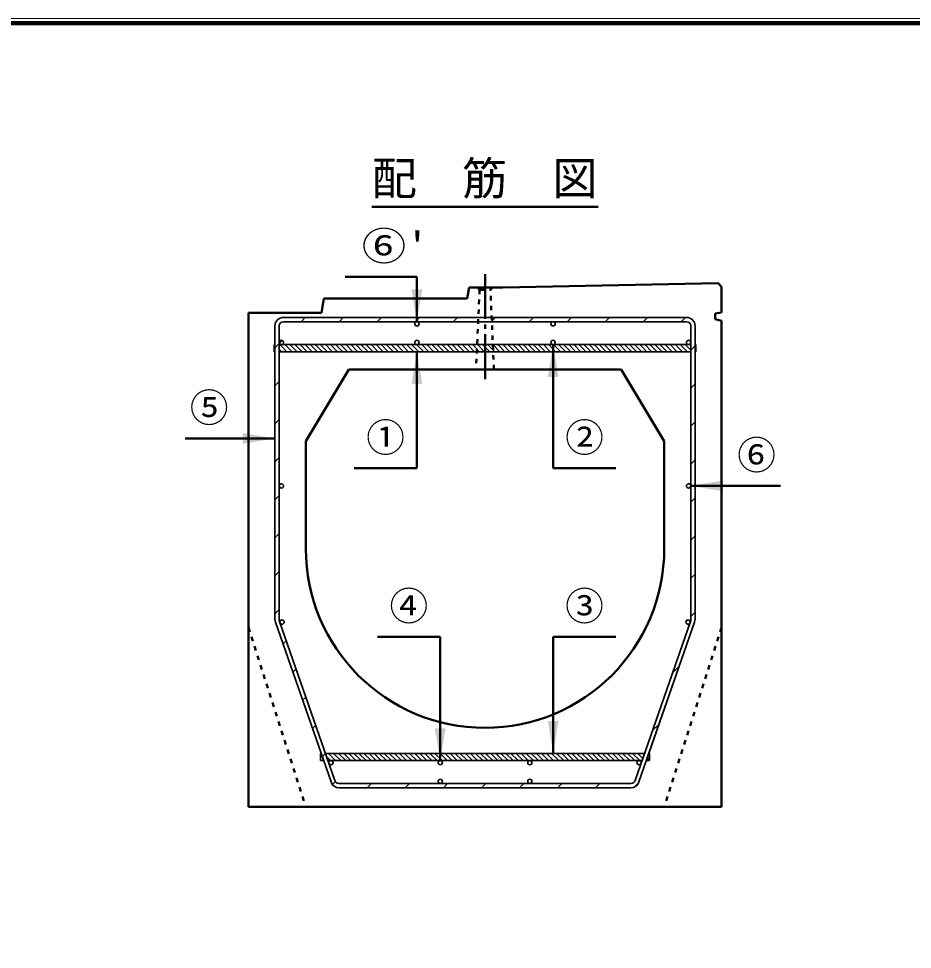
# Model space of a CAD drawing. Units: millimetres, scale not verified. Extents: x 100 to 4105, y 100 to 2870.
# Drawn here: x 1097 to 2095, y 1832 to 2870 of the extents above; entities that cross this region are included whole.
import ezdxf
from ezdxf.enums import TextEntityAlignment as Align

# ---------------------------------------------------------------- set-up
doc = ezdxf.new("R2010")
doc.units = ezdxf.units.MM
doc.header["$LTSCALE"] = 5
doc.linetypes.add('USER1', pattern=[2.2, 1, -1.2])
doc.linetypes.add('USER2', pattern=[13.4, 10, -1.2, 1, -1.2])
doc.layers.add('V-nasSTD', color=7, linetype='Continuous', lineweight=50)
doc.styles.add('ＭＳ ゴシック', font='')
doc.styles.get('ＭＳ ゴシック').set_extended_font_data('MS Gothic')

msp = doc.modelspace()

# ---------------------------------------------------------------- hatches: boundary and pattern name
at = {"layer": 'V-nasSTD'}
for points in [[(1535.746, 2567.886), (1541.746, 2531.886), (1547.746, 2567.886)], [(1699.746, 2470.286), (1693.746, 2506.286), (1687.746, 2470.286)], [(1535.746, 2462.286), (1541.746, 2498.286), (1547.746, 2462.286)], [(1347.346, 2395.604), (1383.346, 2401.604), (1347.346, 2407.604)], [(1883.346, 2342.686), (1847.346, 2348.686), (1883.346, 2354.686)], [(1561.746, 2078.286), (1567.746, 2042.286), (1573.746, 2078.286)], [(1699.746, 2086.286), (1693.746, 2050.286), (1687.746, 2086.286)]]:
    msp.add_hatch(color=256, dxfattribs=at).paths.add_polyline_path(points)

# ---------------------------------------------------------------- linework, layer by layer
at = {"layer": 'V-nasSTD', "lineweight": 100}
msp.add_line((4100, 2865), (105, 2865), dxfattribs=at)
at = {"layer": 'V-nasSTD'}
for p, q in [((1491.343, 2659.886), (1744.149, 2659.886)), ((1541.746, 2581.886), (1461.746, 2581.886)), ((1541.746, 2581.886), (1541.746, 2531.886)), ((1597.746, 2557.886), (1600.146, 2569.886)), ((1600.146, 2569.886), (1637.746, 2569.886)), ((1637.746, 2569.886), (1877.746, 2574.686)), ((1877.746, 2574.686), (1881.746, 2570.686)), ((1881.746, 2542.286), (1881.746, 2570.686)), ((1437.746, 2557.886), (1435.346, 2541.886)), ((1437.746, 2557.886), (1597.746, 2557.886)), ((1353.746, 1990.686), (1353.746, 2541.886)), ((1353.746, 2541.886), (1435.346, 2541.886)), ((1874.546, 2541.086), (1881.746, 2542.286)), ((1874.546, 2534.686), (1874.546, 2541.086)), ((1881.746, 2532.686), (1874.546, 2534.686)), ((1881.746, 1990.686), (1881.746, 2532.686)), ((1693.746, 2368.286), (1693.746, 2506.286)), ((1541.746, 2368.286), (1541.746, 2498.286)), ((1465.746, 2478.686), (1417.746, 2398.686)), ((1769.746, 2478.686), (1465.746, 2478.686)), ((1769.746, 2478.686), (1817.746, 2398.686)), ((1283.346, 2401.604), (1383.346, 2401.604)), ((1417.746, 2398.686), (1417.746, 2278.686)), ((1817.746, 2278.686), (1817.746, 2398.686)), ((1541.746, 2368.286), (1471.746, 2368.286)), ((1693.746, 2368.286), (1763.746, 2368.286)), ((1947.346, 2348.686), (1847.346, 2348.686)), ((1497.746, 2180.286), (1567.746, 2180.286)), ((1567.746, 2180.286), (1567.746, 2042.286)), ((1693.746, 2180.286), (1693.746, 2050.286)), ((1763.746, 2180.286), (1693.746, 2180.286)), ((1353.746, 1990.686), (1881.746, 1990.686))]:
    msp.add_line(p, q, dxfattribs=at)
at = {"layer": 'V-nasSTD', "linetype": 'USER2'}
msp.add_line((1617.746, 2584.886), (1617.746, 2463.686), dxfattribs=at)
at = {"layer": 'V-nasSTD', "linetype": 'USER1'}
for p, q in [((1611.746, 2567.486), (1607.746, 2478.686)), ((1611.746, 2567.486), (1609.346, 2569.886)), ((1611.746, 2567.486), (1623.746, 2567.486)), ((1623.746, 2567.486), (1626.146, 2569.886)), ((1627.746, 2478.686), (1623.746, 2567.486)), ((1353.746, 2190.686), (1417.746, 1990.686)), ((1881.746, 2190.686), (1817.746, 1990.686))]:
    msp.add_line(p, q, dxfattribs=at)
at = {"layer": 'V-nasSTD', "lineweight": 35}
for p, q in [((1392.946, 2536.686), (1842.546, 2536.686)), ((1417.225, 2536.686), (1412.425, 2531.886)), ((1459.651, 2536.686), (1454.851, 2531.886)), ((1502.078, 2536.686), (1497.278, 2531.886)), ((1544.504, 2536.686), (1539.704, 2531.886)), ((1586.93, 2536.686), (1582.13, 2531.886)), ((1629.357, 2536.686), (1624.557, 2531.886)), ((1671.783, 2536.686), (1666.983, 2531.886)), ((1714.21, 2536.686), (1709.41, 2531.886)), ((1756.636, 2536.686), (1751.836, 2531.886)), ((1799.062, 2536.686), (1794.262, 2531.886)), ((1841.489, 2536.686), (1836.689, 2531.886)), ((1383.346, 2527.086), (1383.346, 2199.908)), ((1388.146, 2527.086), (1388.146, 2199.097)), ((1388.146, 2199.097), (1388.146, 2527.086)), ((1842.546, 2531.886), (1392.946, 2531.886)), ((1392.946, 2531.886), (1842.546, 2531.886)), ((1847.346, 2199.097), (1847.346, 2527.086)), ((1847.346, 2527.086), (1847.346, 2199.097)), ((1852.146, 2199.908), (1852.146, 2527.086)), ((1382.546, 2506.286), (1382.546, 2498.286)), ((1383.346, 2506.286), (1382.546, 2506.286)), ((1383.346, 2506.286), (1382.546, 2506.286)), ((1382.546, 2506.286), (1382.546, 2498.286)), ((1383.064, 2506.286), (1383.346, 2506.004)), ((1388.146, 2507.607), (1383.346, 2502.807)), ((1847.346, 2506.286), (1388.146, 2506.286)), ((1388.146, 2506.286), (1390.546, 2506.286)), ((1391.449, 2510.91), (1388.322, 2507.783)), ((1388.721, 2506.286), (1396.721, 2498.286)), ((1390.546, 2506.286), (1541.746, 2506.286)), ((1394.378, 2506.286), (1402.378, 2498.286)), ((1400.034, 2506.286), (1408.034, 2498.286)), ((1405.691, 2506.286), (1413.691, 2498.286)), ((1411.348, 2506.286), (1419.348, 2498.286)), ((1417.005, 2506.286), (1425.005, 2498.286)), ((1422.662, 2506.286), (1430.662, 2498.286)), ((1428.319, 2506.286), (1436.319, 2498.286)), ((1433.976, 2506.286), (1441.976, 2498.286)), ((1439.632, 2506.286), (1447.632, 2498.286)), ((1445.289, 2506.286), (1453.289, 2498.286)), ((1450.946, 2506.286), (1458.946, 2498.286)), ((1456.603, 2506.286), (1464.603, 2498.286)), ((1462.26, 2506.286), (1470.26, 2498.286)), ((1467.917, 2506.286), (1475.917, 2498.286)), ((1473.574, 2506.286), (1481.574, 2498.286)), ((1479.23, 2506.286), (1487.23, 2498.286)), ((1484.887, 2506.286), (1492.887, 2498.286)), ((1490.544, 2506.286), (1498.544, 2498.286)), ((1496.201, 2506.286), (1504.201, 2498.286)), ((1501.858, 2506.286), (1509.858, 2498.286)), ((1507.515, 2506.286), (1515.515, 2498.286)), ((1513.172, 2506.286), (1521.172, 2498.286)), ((1518.828, 2506.286), (1526.828, 2498.286)), ((1524.485, 2506.286), (1532.485, 2498.286)), ((1530.142, 2506.286), (1538.142, 2498.286)), ((1535.799, 2506.286), (1543.799, 2498.286)), ((1541.456, 2506.286), (1549.456, 2498.286)), ((1541.746, 2506.286), (1609.259, 2506.286)), ((1547.113, 2506.286), (1555.113, 2498.286)), ((1552.77, 2506.286), (1560.77, 2498.286)), ((1558.426, 2506.286), (1566.426, 2498.286)), ((1564.083, 2506.286), (1572.083, 2498.286)), ((1569.74, 2506.286), (1577.74, 2498.286)), ((1575.397, 2506.286), (1583.397, 2498.286)), ((1581.054, 2506.286), (1589.054, 2498.286)), ((1586.711, 2506.286), (1594.711, 2498.286)), ((1592.368, 2506.286), (1600.368, 2498.286)), ((1598.024, 2506.286), (1606.024, 2498.286)), ((1603.681, 2506.286), (1611.681, 2498.286)), ((1609.259, 2506.286), (1617.746, 2506.286)), ((1609.338, 2506.286), (1617.338, 2498.286)), ((1614.995, 2506.286), (1622.995, 2498.286)), ((1617.746, 2506.286), (1626.233, 2506.286)), ((1620.652, 2506.286), (1628.652, 2498.286)), ((1626.233, 2506.286), (1693.746, 2506.286)), ((1626.309, 2506.286), (1634.309, 2498.286)), ((1631.966, 2506.286), (1639.966, 2498.286)), ((1637.622, 2506.286), (1645.622, 2498.286)), ((1643.279, 2506.286), (1651.279, 2498.286)), ((1648.936, 2506.286), (1656.936, 2498.286)), ((1654.593, 2506.286), (1662.593, 2498.286)), ((1660.25, 2506.286), (1668.25, 2498.286)), ((1665.907, 2506.286), (1673.907, 2498.286)), ((1671.564, 2506.286), (1679.564, 2498.286)), ((1677.22, 2506.286), (1685.22, 2498.286)), ((1682.877, 2506.286), (1690.877, 2498.286)), ((1688.534, 2506.286), (1696.534, 2498.286)), ((1693.746, 2506.286), (1844.946, 2506.286)), ((1694.191, 2506.286), (1702.191, 2498.286)), ((1699.848, 2506.286), (1707.848, 2498.286)), ((1705.505, 2506.286), (1713.505, 2498.286)), ((1711.161, 2506.286), (1719.161, 2498.286)), ((1716.818, 2506.286), (1724.818, 2498.286)), ((1722.475, 2506.286), (1730.475, 2498.286)), ((1728.132, 2506.286), (1736.132, 2498.286)), ((1733.789, 2506.286), (1741.789, 2498.286)), ((1739.446, 2506.286), (1747.446, 2498.286)), ((1745.103, 2506.286), (1753.103, 2498.286)), ((1750.759, 2506.286), (1758.759, 2498.286)), ((1756.416, 2506.286), (1764.416, 2498.286)), ((1762.073, 2506.286), (1770.073, 2498.286)), ((1767.73, 2506.286), (1775.73, 2498.286)), ((1773.387, 2506.286), (1781.387, 2498.286)), ((1779.044, 2506.286), (1787.044, 2498.286)), ((1784.701, 2506.286), (1792.701, 2498.286)), ((1790.357, 2506.286), (1798.357, 2498.286)), ((1796.014, 2506.286), (1804.014, 2498.286)), ((1801.671, 2506.286), (1809.671, 2498.286)), ((1807.328, 2506.286), (1815.328, 2498.286)), ((1812.985, 2506.286), (1820.985, 2498.286)), ((1818.642, 2506.286), (1826.642, 2498.286)), ((1824.299, 2506.286), (1832.299, 2498.286)), ((1829.955, 2506.286), (1837.955, 2498.286)), ((1835.612, 2506.286), (1843.612, 2498.286)), ((1841.269, 2506.286), (1847.346, 2500.209)), ((1844.946, 2506.286), (1847.346, 2506.286)), ((1846.926, 2506.286), (1847.346, 2505.866)), ((1852.146, 2504.917), (1847.346, 2500.117)), ((1852.146, 2506.286), (1852.946, 2506.286)), ((1852.946, 2506.286), (1852.146, 2506.286)), ((1852.583, 2506.286), (1852.946, 2505.923)), ((1852.946, 2506.286), (1852.946, 2498.286)), ((1852.946, 2498.286), (1852.946, 2506.286)), ((1382.546, 2501.147), (1383.346, 2500.347)), ((1382.546, 2498.286), (1383.346, 2498.286)), ((1382.546, 2498.286), (1383.346, 2498.286)), ((1388.146, 2501.204), (1391.064, 2498.286)), ((1847.346, 2498.286), (1388.146, 2498.286)), ((1608.898, 2498.286), (1388.146, 2498.286)), ((1617.746, 2498.286), (1608.898, 2498.286)), ((1626.594, 2498.286), (1617.746, 2498.286)), ((1847.346, 2498.286), (1626.594, 2498.286)), ((1852.146, 2501.066), (1852.946, 2500.266)), ((1852.146, 2498.286), (1852.946, 2498.286)), ((1852.146, 2498.286), (1852.946, 2498.286)), ((1388.146, 2465.181), (1383.346, 2460.381)), ((1847.346, 2457.69), (1852.146, 2462.49)), ((1388.146, 2422.754), (1383.346, 2417.954)), ((1847.346, 2415.264), (1852.146, 2420.064)), ((1388.146, 2380.328), (1383.346, 2375.528)), ((1847.346, 2372.838), (1852.146, 2377.637)), ((1388.146, 2337.902), (1383.346, 2333.102)), ((1847.346, 2330.411), (1852.146, 2335.211)), ((1388.146, 2295.475), (1383.346, 2290.675)), ((1847.346, 2287.985), (1852.146, 2292.785)), ((1388.146, 2253.049), (1383.346, 2248.249)), ((1847.346, 2245.558), (1852.146, 2250.358)), ((1388.146, 2210.622), (1383.346, 2205.822)), ((1847.346, 2203.132), (1852.146, 2207.932)), ((1445.939, 2018.332), (1383.879, 2196.754)), ((1388.412, 2197.52), (1450.19, 2019.909)), ((1450.19, 2019.909), (1388.412, 2197.52)), ((1847.079, 2197.52), (1785.302, 2019.909)), ((1847.079, 2197.52), (1785.302, 2019.909)), ((1789.553, 2018.332), (1851.613, 2196.754)), ((1851.613, 2196.754), (1800.668, 2050.286)), ((1842.85, 2198.636), (1842.3, 2198.085)), ((1395.911, 2175.961), (1392.35, 2172.4)), ((1406.86, 2144.483), (1403.299, 2140.922)), ((1827.303, 2140.662), (1834.663, 2148.022)), ((1417.809, 2113.006), (1414.247, 2109.445)), ((1428.757, 2081.528), (1425.196, 2077.967)), ((1804.675, 2075.609), (1812.035, 2082.969)), ((1434.024, 2050.286), (1434.824, 2050.286)), ((1434.024, 2050.286), (1434.024, 2042.286)), ((1434.824, 2050.286), (1434.024, 2050.286)), ((1434.024, 2050.286), (1434.024, 2042.286)), ((1434.024, 2048.032), (1436.453, 2045.604)), ((1436.145, 2046.489), (1439.706, 2050.051)), ((1439.624, 2050.286), (1795.868, 2050.286)), ((1795.868, 2050.286), (1439.624, 2050.286)), ((1440.796, 2046.918), (1445.427, 2042.286)), ((1443.084, 2050.286), (1451.084, 2042.286)), ((1448.741, 2050.286), (1456.741, 2042.286)), ((1454.398, 2050.286), (1462.398, 2042.286)), ((1460.055, 2050.286), (1468.055, 2042.286)), ((1465.712, 2050.286), (1473.712, 2042.286)), ((1471.368, 2050.286), (1479.368, 2042.286)), ((1477.025, 2050.286), (1485.025, 2042.286)), ((1482.682, 2050.286), (1490.682, 2042.286)), ((1488.339, 2050.286), (1496.339, 2042.286)), ((1493.996, 2050.286), (1501.996, 2042.286)), ((1499.653, 2050.286), (1507.653, 2042.286)), ((1505.31, 2050.286), (1513.31, 2042.286)), ((1510.966, 2050.286), (1518.966, 2042.286)), ((1516.623, 2050.286), (1524.623, 2042.286)), ((1522.28, 2050.286), (1530.28, 2042.286)), ((1527.937, 2050.286), (1535.937, 2042.286)), ((1533.594, 2050.286), (1541.594, 2042.286)), ((1539.251, 2050.286), (1547.251, 2042.286)), ((1544.908, 2050.286), (1552.908, 2042.286)), ((1550.564, 2050.286), (1558.564, 2042.286)), ((1556.221, 2050.286), (1564.221, 2042.286)), ((1561.878, 2050.286), (1569.878, 2042.286)), ((1567.535, 2050.286), (1575.535, 2042.286)), ((1573.192, 2050.286), (1581.192, 2042.286)), ((1578.849, 2050.286), (1586.849, 2042.286)), ((1584.505, 2050.286), (1592.505, 2042.286)), ((1590.162, 2050.286), (1598.162, 2042.286)), ((1595.819, 2050.286), (1603.819, 2042.286)), ((1601.476, 2050.286), (1609.476, 2042.286)), ((1607.133, 2050.286), (1615.133, 2042.286)), ((1612.79, 2050.286), (1620.79, 2042.286)), ((1618.447, 2050.286), (1626.447, 2042.286)), ((1624.103, 2050.286), (1632.103, 2042.286)), ((1629.76, 2050.286), (1637.76, 2042.286)), ((1635.417, 2050.286), (1643.417, 2042.286)), ((1641.074, 2050.286), (1649.074, 2042.286)), ((1646.731, 2050.286), (1654.731, 2042.286)), ((1652.388, 2050.286), (1660.388, 2042.286)), ((1658.045, 2050.286), (1666.045, 2042.286)), ((1663.701, 2050.286), (1671.701, 2042.286)), ((1669.358, 2050.286), (1677.358, 2042.286)), ((1675.015, 2050.286), (1683.015, 2042.286)), ((1680.672, 2050.286), (1688.672, 2042.286)), ((1686.329, 2050.286), (1694.329, 2042.286)), ((1691.986, 2050.286), (1699.986, 2042.286)), ((1697.643, 2050.286), (1705.643, 2042.286)), ((1703.299, 2050.286), (1711.299, 2042.286)), ((1708.956, 2050.286), (1716.956, 2042.286)), ((1714.613, 2050.286), (1722.613, 2042.286)), ((1720.27, 2050.286), (1728.27, 2042.286)), ((1725.927, 2050.286), (1733.927, 2042.286)), ((1731.584, 2050.286), (1739.584, 2042.286)), ((1737.241, 2050.286), (1745.241, 2042.286)), ((1742.897, 2050.286), (1750.897, 2042.286)), ((1748.554, 2050.286), (1756.554, 2042.286)), ((1754.211, 2050.286), (1762.211, 2042.286)), ((1759.868, 2050.286), (1767.868, 2042.286)), ((1765.525, 2050.286), (1773.525, 2042.286)), ((1771.182, 2050.286), (1779.182, 2042.286)), ((1776.839, 2050.286), (1784.839, 2042.286)), ((1782.495, 2050.286), (1790.495, 2042.286)), ((1788.152, 2050.286), (1793.877, 2044.562)), ((1793.809, 2050.286), (1795.336, 2048.759)), ((1800.358, 2049.395), (1801.468, 2048.284)), ((1800.668, 2050.286), (1801.468, 2050.286)), ((1800.668, 2050.286), (1801.468, 2050.286)), ((1801.468, 2050.286), (1801.468, 2042.286)), ((1801.468, 2050.286), (1801.468, 2042.286)), ((1434.024, 2042.376), (1434.114, 2042.286)), ((1434.024, 2042.286), (1437.607, 2042.286)), ((1434.024, 2042.286), (1437.607, 2042.286)), ((1442.407, 2042.286), (1793.085, 2042.286)), ((1442.407, 2042.286), (1445.782, 2042.286)), ((1445.782, 2042.286), (1567.746, 2042.286)), ((1567.746, 2042.286), (1667.746, 2042.286)), ((1667.746, 2042.286), (1789.709, 2042.286)), ((1789.709, 2042.286), (1793.085, 2042.286)), ((1801.468, 2042.286), (1797.885, 2042.286)), ((1801.468, 2042.286), (1797.885, 2042.286)), ((1798.898, 2045.198), (1801.468, 2042.628)), ((1447.537, 2015.455), (1450.801, 2018.719)), ((1454.724, 2016.686), (1780.768, 2016.686)), ((1780.768, 2016.686), (1454.724, 2016.686)), ((1486.395, 2011.886), (1491.195, 2016.686)), ((1528.821, 2011.886), (1533.621, 2016.686)), ((1571.247, 2011.886), (1576.047, 2016.686)), ((1613.674, 2011.886), (1618.474, 2016.686)), ((1656.1, 2011.886), (1660.9, 2016.686)), ((1698.527, 2011.886), (1703.327, 2016.686)), ((1740.953, 2011.886), (1745.753, 2016.686)), ((1784.076, 2012.582), (1789.39, 2017.896)), ((1455.006, 2011.886), (1780.486, 2011.886))]:
    msp.add_line(p, q, dxfattribs=at)
at = {"layer": 'V-nasSTD', "lineweight": 13}
msp.add_lwpolyline([(100, 100), (100, 2870), (4105, 2870), (4105, 100)], close=True, dxfattribs=at)
at = {"layer": 'V-nasSTD', "lineweight": 35}
for centre in [(1541.746, 2529.486), (1693.746, 2529.486), (1390.546, 2508.686), (1541.746, 2508.686), (1693.746, 2508.686), (1844.946, 2508.686), (1390.546, 2348.686), (1844.946, 2348.686), (1391.243, 2196.686), (1844.249, 2196.686), (1445.782, 2039.886), (1567.746, 2039.886), (1667.746, 2039.886), (1789.709, 2039.886), (1567.746, 2019.086), (1667.746, 2019.086)]:
    msp.add_circle(centre, 2.4, dxfattribs=at)
for centre, radius, start, end in [((1392.946, 2527.086), 9.6, 90, 180), ((1842.546, 2527.086), 9.6, 0, 90), ((1392.946, 2527.086), 4.8, 90, 180), ((1392.946, 2527.086), 4.8, 90, 180), ((1842.546, 2527.086), 4.8, 0, 90), ((1842.546, 2527.086), 4.8, 0, 90), ((1392.946, 2199.908), 9.6, 180, 199.17901), ((1392.946, 2199.097), 4.8, 180, 199.17901), ((1392.946, 2199.097), 4.8, 180, 199.17902), ((1842.546, 2199.097), 4.8, 340.82099, 0), ((1842.546, 2199.097), 4.8, 340.82099, 0), ((1842.546, 2199.908), 9.6, 340.82099, 0), ((1455.006, 2021.486), 9.6, 199.17901, 270), ((1454.724, 2021.486), 4.8, 199.17901, 270), ((1454.724, 2021.486), 4.8, 199.17901, 270), ((1780.486, 2021.486), 9.6, 270, 340.82099), ((1780.768, 2021.486), 4.8, 270, 340.82099), ((1780.768, 2021.486), 4.8, 270, 340.82101)]:
    msp.add_arc(centre, radius, start, end, dxfattribs=at)
at = {"layer": 'V-nasSTD'}
msp.add_arc((1617.746, 2278.686), 200, 180, 0, dxfattribs=at)

# ---------------------------------------------------------------- texts
at = {"layer": 'V-nasSTD', "style": 'ＭＳ ゴシック'}
for s, height, p in [('配\u3000筋\u3000図', 36.95, (1491.343, 2710.286)), ('⑤', 31.67, (1288.346, 2451.804)), ('①', 31.67, (1485.146, 2418.486)), ('②', 31.67, (1707.146, 2418.486)), ('⑥', 31.67, (1899.146, 2398.886)), ('④', 31.67, (1511.146, 2230.486)), ('③', 31.67, (1707.146, 2230.486))]:
    msp.add_text(s, height=height, dxfattribs=at).set_placement(p, align=Align.TOP_LEFT)
at = {"layer": 'V-nasSTD', "style": 'ＭＳ ゴシック', "width": 1.15}
msp.add_text("⑥'", height=31.67, dxfattribs=at).set_placement((1480.146, 2632.086), align=Align.TOP_LEFT)

doc.saveas('drawing.dxf')
